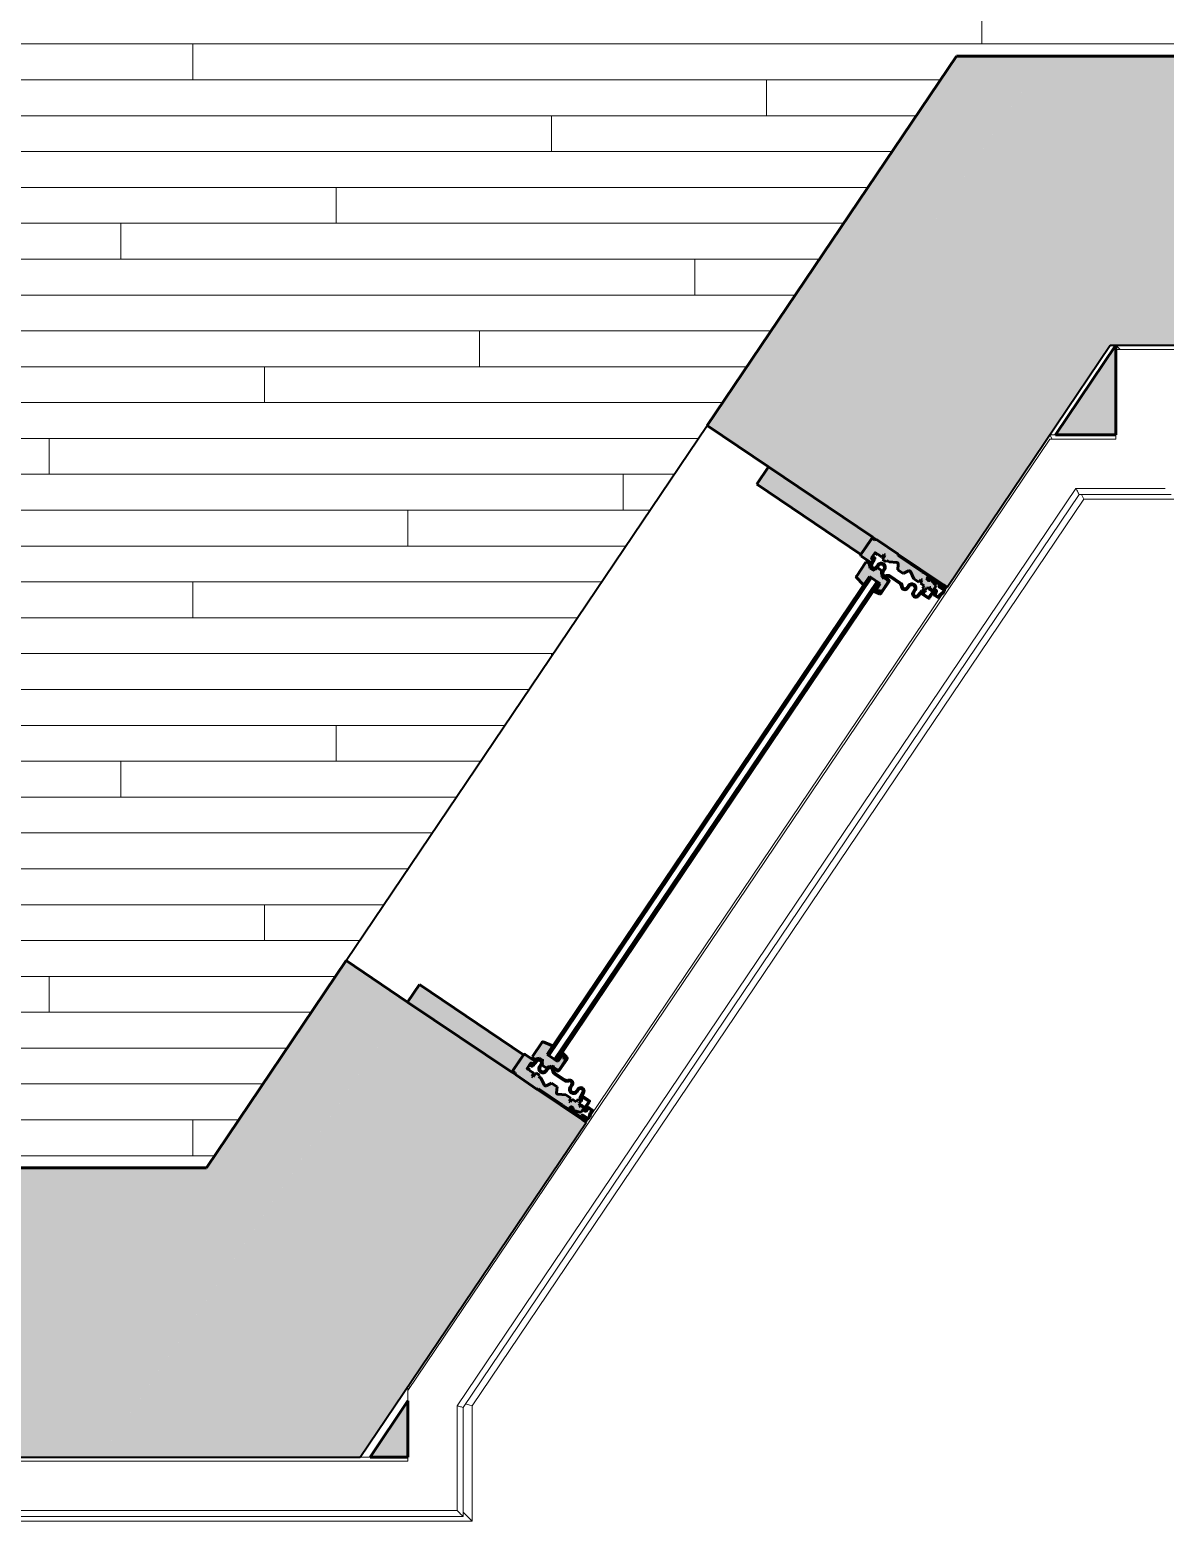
# Model space of a CAD drawing. Header units: inches. Extents: x 244 to 1315, y -3940 to 1078.
# Drawn here: x 430.9 to 494.2, y -3939.6 to -3856.4 of the extents above; entities that cross this region are included whole.
import ezdxf

# ---------------------------------------------------------------- set-up
doc = ezdxf.new("R2010")
doc.units = ezdxf.units.IN
doc.header["$MEASUREMENT"] = 0
for name, color, linetype, lineweight in [('A-FLOR-PATT', 8, 'Continuous', 40), ('A-GLAZ', 151, 'Continuous', 18), ('A-WALL', 113, 'Continuous', 18), ('A-WALL-PATT', 111, 'Continuous', 18), ('I-WALL', 2, 'Continuous', 18), ('Q-CASE', 31, 'Continuous', 18)]:
    doc.layers.add(name, color=color, linetype=linetype, lineweight=lineweight)

# ---------------------------------------------------------------- blocks, each defined once
blk = doc.blocks.new('Proline_Clad_Wood-Double-Hung_Vent_Unit - 36_ x 102_-716035-UNIT 4')
at = {"layer": 'A-GLAZ', "lineweight": 40}
h = blk.add_hatch(color=135, dxfattribs=at)
h.paths.add_polyline_path([(-18, 5.783), (-17.931, 5.797), (-17.95, 5.96), (-18, 5.91)], flags=0)
h.paths.add_polyline_path([(-17.975, 5.751), (-17.975, 5.631), (-17.91, 5.647), (-17.91, 5.767)], flags=0)
h.paths.add_polyline_path([(-17.959, 4.808), (-17.85, 4.808), (-17.919, 4.848)], flags=0)
h.paths.add_polyline_path([(-17.944, 5.587), (-17.944, 5.039), (-17.904, 5.083), (-17.904, 5.545)], flags=0)
h.paths.add_polyline_path([(-17.803, 5.647), (-17.763, 5.647), (-17.763, 5.934), (-17.803, 5.939)], flags=0)
h.paths.add_polyline_path([(-17.742, 6), (-17.737, 5.96), (-17.587, 5.943), (-17.433, 5.898), (-17.299, 5.898), (-17.295, 5.938), (-17.456, 5.947), (-17.636, 6)], flags=0)
h.paths.add_polyline_path([(-17.517, 5.575), (-17.422, 5.63), (-17.29, 5.63), (-17.304, 5.67), (-17.422, 5.67), (-17.456, 5.636)], flags=0)
h.paths.add_polyline_path([(-17.422, 5.521), (-17.323, 5.481), (-16.966, 5.481), (-16.955, 5.521)], flags=0)
h.paths.add_polyline_path([(-17.389, 5.264), (-17.349, 5.276), (-17.345, 5.463), (-17.385, 5.449)], flags=0)
h.paths.add_polyline_path([(-17.274, 5.7), (-17.234, 5.686), (-17.234, 5.877), (-17.274, 5.874)], flags=0)
h.paths.add_polyline_path([(-16.939, 5.454), (-16.939, 5.011), (-16.899, 5.011), (-16.899, 5.465)], flags=0)
h = blk.add_hatch(color=135, dxfattribs=at)
h.paths.add_polyline_path([(16.899, 5.465), (16.899, 5.011), (16.939, 5.011), (16.939, 5.454)], flags=0)
h.paths.add_polyline_path([(17.516, 5.575), (17.422, 5.67), (17.304, 5.67), (17.29, 5.63), (17.422, 5.63)], flags=0)
h.paths.add_polyline_path([(17.422, 5.521), (17.422, 5.481), (17.516, 5.575)], flags=0)
h.paths.add_polyline_path([(16.955, 5.521), (16.966, 5.481), (17.323, 5.481), (17.422, 5.521)], flags=0)
h.paths.add_polyline_path([(17.234, 5.686), (17.274, 5.7), (17.274, 5.874), (17.234, 5.877)], flags=0)
h.paths.add_polyline_path([(17.295, 5.938), (17.299, 5.898), (17.433, 5.898), (17.742, 6), (17.636, 6), (17.428, 5.938)], flags=0)
h.paths.add_polyline_path([(17.345, 5.463), (17.349, 5.276), (17.389, 5.264), (17.385, 5.449)], flags=0)
h.paths.add_polyline_path([(17.763, 5.934), (17.763, 5.647), (17.803, 5.647), (17.803, 5.939)], flags=0)
h.paths.add_polyline_path([(17.85, 4.808), (17.959, 4.808), (17.919, 4.848)], flags=0)
h.paths.add_polyline_path([(17.904, 5.545), (17.904, 5.083), (17.944, 5.039), (17.944, 5.587)], flags=0)
h.paths.add_polyline_path([(17.91, 5.767), (17.91, 5.647), (17.975, 5.631), (17.975, 5.751)], flags=0)
h.paths.add_polyline_path([(17.931, 5.797), (18, 5.783), (18, 5.91), (17.946, 5.943), (17.931, 5.885)], flags=0)
h = blk.add_hatch(color=135, dxfattribs=at)
h.paths.add_polyline_path([(-16.766, 1.703), (-16.791, 1.734), (-16.946, 1.734), (-16.966, 1.622)], flags=0)
h.paths.add_polyline_path([(-18, 2.721), (-18, 1.245), (-17.907, 1.152), (-17.884, 1.001), (-16.828, 1.001), (-16.766, 1.063), (-16.766, 1.703), (-16.996, 1.597), (-17.346, 1.608), (-17.353, 1.633), (-17.328, 1.766), (-17.359, 1.767), (-17.359, 2.048), (-17.547, 2.054), (-17.547, 2.142), (-17.266, 2.152), (-17.266, 2.378), (-17.359, 2.382), (-17.367, 2.549), (-17.587, 2.975), (-17.55, 3.023), (-17.266, 3.187), (-17.266, 3.554), (-17.587, 3.766), (-17.579, 3.826), (-17.359, 4.246), (-17.359, 4.543), (-17.547, 4.55), (-17.547, 4.638), (-17.359, 4.645), (-17.359, 4.903), (-17.182, 4.909), (-17.182, 5.089), (-17.342, 5.094), (-17.407, 5.212), (-17.456, 5.229), (-17.456, 5.269), (-17.391, 5.271), (-17.391, 5.455), (-17.714, 5.455), (-17.838, 5.071), (-17.711, 4.879), (-17.772, 4.795), (-17.895, 4.791), (-17.938, 4.748), (-17.938, 4.404), (-17.907, 4.373), (-17.938, 4.342), (-17.938, 2.756)], flags=0)
h = blk.add_hatch(color=135, dxfattribs=at)
h.paths.add_polyline_path([(-17.116, 5.097), (-17.076, 5.029), (-17.076, 5.166)], flags=0)
h.paths.add_polyline_path([(-17.116, 1.637), (-17.076, 1.616), (-17.076, 1.704)], flags=0)
h.paths.add_polyline_path([(-17.067, 2.219), (-16.865, 2.103), (-16.719, 2.103), (-16.576, 1.969), (-16.703, 1.819), (-17.047, 1.78), (-17.048, 1.735), (-16.697, 1.774), (-16.531, 1.971), (-16.719, 2.148), (-16.861, 2.148), (-17.048, 2.336), (-16.861, 2.523), (-16.683, 2.549), (-16.54, 2.653), (-16.61, 2.863), (-16.677, 2.941), (-16.701, 3.041), (-16.677, 3.792), (-16.61, 3.87), (-16.54, 4.08), (-16.719, 4.21), (-16.861, 4.21), (-17.048, 4.398), (-16.861, 4.585), (-16.719, 4.585), (-16.531, 4.762), (-16.697, 4.959), (-17.048, 4.999), (-17.047, 4.953), (-16.703, 4.914), (-16.576, 4.765), (-16.719, 4.63), (-16.865, 4.63), (-17.067, 4.514), (-17.067, 4.281), (-16.865, 4.165), (-16.719, 4.165), (-16.583, 4.066), (-16.636, 3.907), (-16.717, 3.813), (-16.746, 3.693), (-16.717, 2.92), (-16.636, 2.827), (-16.583, 2.667), (-16.719, 2.568), (-16.899, 2.549), (-17.067, 2.452)], flags=0)
h = blk.add_hatch(color=135, dxfattribs=at)
h.paths.add_polyline_path([(16.531, 4.762), (16.718, 4.585), (16.886, 4.56), (17.048, 4.398), (16.86, 4.21), (16.718, 4.21), (16.54, 4.08), (16.61, 3.87), (16.677, 3.792), (16.701, 3.693), (16.677, 2.941), (16.61, 2.863), (16.54, 2.653), (16.718, 2.523), (16.886, 2.498), (17.048, 2.336), (16.86, 2.148), (16.718, 2.148), (16.531, 1.971), (16.697, 1.774), (17.048, 1.735), (17.047, 1.78), (16.703, 1.819), (16.576, 1.969), (16.718, 2.103), (16.886, 2.115), (17.067, 2.219), (17.067, 2.452), (16.865, 2.568), (16.718, 2.568), (16.583, 2.667), (16.636, 2.827), (16.717, 2.92), (16.746, 3.041), (16.717, 3.813), (16.636, 3.907), (16.583, 4.066), (16.718, 4.165), (16.886, 4.177), (17.067, 4.281), (17.067, 4.514), (16.865, 4.63), (16.718, 4.63), (16.576, 4.765), (16.703, 4.914), (17.047, 4.953), (17.048, 4.999), (16.697, 4.959)], flags=0)
h.paths.add_polyline_path([(17.076, 1.616), (17.116, 1.637), (17.076, 1.704)], flags=0)
h.paths.add_polyline_path([(17.076, 5.166), (17.076, 5.029), (17.116, 5.097)], flags=0)
h = blk.add_hatch(color=135, dxfattribs=at)
h.paths.add_polyline_path([(16.766, 1.703), (16.766, 1.063), (16.828, 1.001), (17.884, 1.001), (17.907, 1.152), (18, 1.245), (18, 2.721), (17.938, 2.756), (17.938, 4.342), (17.907, 4.373), (17.938, 4.404), (17.938, 4.748), (17.895, 4.791), (17.772, 4.795), (17.711, 4.879), (17.773, 4.992), (17.838, 5.071), (17.714, 5.455), (17.391, 5.455), (17.391, 5.271), (17.477, 5.268), (17.448, 5.213), (17.407, 5.212), (17.342, 5.094), (17.182, 5.089), (17.182, 4.909), (17.359, 4.903), (17.359, 4.645), (17.546, 4.638), (17.546, 4.55), (17.359, 4.543), (17.359, 4.207), (17.587, 3.766), (17.55, 3.719), (17.266, 3.554), (17.266, 3.187), (17.587, 2.975), (17.579, 2.916), (17.359, 2.535), (17.359, 2.382), (17.266, 2.378), (17.266, 2.152), (17.546, 2.142), (17.546, 2.054), (17.359, 2.048), (17.359, 1.767), (17.328, 1.766), (17.346, 1.608), (17.322, 1.597), (16.976, 1.604), (16.886, 1.647)], flags=0)
h.paths.add_polyline_path([(16.766, 1.703), (16.966, 1.622), (16.946, 1.734), (16.791, 1.734)], flags=0)
for points in [[(-16.728, 2.475), (-16.728, 2.197), (-16.482, 2.045), (-16.482, 1.851), (-16.672, 1.657), (-16.672, 1.52), (-16.625, 1.473), (-15.668, 1.473), (-15.622, 1.51), (-15.513, 2.076), (-16.075, 2.076), (-16.075, 2.801), (-15.699, 2.815), (-15.691, 2.944), (-15.769, 3.024), (-15.769, 3.115), (-16.415, 3.115), (-16.468, 3.034), (-16.468, 2.804), (-16.422, 2.797), (-16.422, 2.728), (-16.488, 2.64), (-16.616, 2.526)], [(-16.537, 2.774), (-16.513, 2.773), (-16.524, 3.059)], [(-16.075, 2.712), (-16.075, 2.587), (16.075, 2.587), (16.075, 2.712), (-15.31, 2.712)], [(15.513, 2.021), (15.622, 1.51), (15.668, 1.473), (16.625, 1.473), (16.672, 1.52), (16.672, 1.657), (16.482, 1.851), (16.491, 2.067), (16.728, 2.197), (16.728, 2.475), (16.59, 2.549), (16.422, 2.728), (16.422, 2.797), (16.468, 2.804), (16.468, 3.034), (16.415, 3.115), (15.769, 3.115), (15.769, 3.024), (15.691, 2.944), (15.699, 2.815), (16.075, 2.801), (16.075, 2.076), (15.513, 2.076)], [(15.518, 2.769), (15.541, 2.764), (15.584, 3.082)], [(-16.075, 2.201), (-16.075, 2.076), (16.075, 2.076), (16.075, 2.201), (-15.31, 2.201)], [(-18, -6), (-16.828, -6), (-16.828, 1.001), (-18, 1.001), (-18, -4.24)], [(16.828, 1.001), (16.828, -6), (18, -6), (18, 1.001), (16.886, 1.001)]]:
    blk.add_hatch(color=135, dxfattribs=at).paths.add_polyline_path(points, flags=0)
at = {"layer": 'A-GLAZ', "color": 10, "lineweight": 60}
for p, q in [((-18, 5.91), (-18, 5.783)), ((-17.9, 5.792), (-17.931, 5.885)), ((-17.931, 5.885), (-17.9, 5.879)), ((-17.9, 5.879), (-17.9, 5.91)), ((-17.803, 5.939), (-17.803, 5.647)), ((-17.763, 5.647), (-17.763, 5.934)), ((-17.636, 6), (-17.742, 6)), ((-17.737, 5.96), (-17.644, 5.96)), ((-17.644, 5.96), (-17.433, 5.898)), ((-17.428, 5.938), (-17.636, 6)), ((-17.433, 5.898), (-17.299, 5.898)), ((-17.295, 5.938), (-17.428, 5.938)), ((-17.274, 5.874), (-17.274, 5.7)), ((-17.234, 5.686), (-17.234, 5.877)), ((17.234, 5.877), (17.234, 5.686)), ((17.274, 5.7), (17.274, 5.874)), ((17.428, 5.938), (17.295, 5.938)), ((17.299, 5.898), (17.433, 5.898)), ((17.636, 6), (17.428, 5.938)), ((17.433, 5.898), (17.644, 5.96)), ((17.742, 6), (17.636, 6)), ((17.644, 5.96), (17.737, 5.96)), ((17.763, 5.934), (17.763, 5.647)), ((17.803, 5.647), (17.803, 5.939)), ((17.9, 5.91), (17.9, 5.879)), ((17.9, 5.879), (17.931, 5.885)), ((17.931, 5.885), (17.9, 5.792)), ((18, 5.783), (18, 5.91)), ((-18, 5.783), (-17.975, 5.751)), ((-17.975, 5.751), (-17.975, 5.631)), ((-17.944, 5.587), (-17.944, 5.039)), ((-17.91, 5.767), (-17.931, 5.797)), ((-17.931, 5.797), (-17.9, 5.792)), ((-17.91, 5.647), (-17.91, 5.767)), ((-17.904, 5.083), (-17.904, 5.545)), ((-17.834, 5.616), (-17.879, 5.616)), ((-17.873, 5.576), (-17.834, 5.576)), ((-17.872, 4.997), (-17.857, 4.97)), ((-17.831, 5.005), (-17.853, 5.044)), ((-17.714, 5.455), (-17.838, 5.071)), ((-17.838, 5.071), (-17.83, 5.009)), ((-17.391, 5.455), (-17.714, 5.455)), ((-17.477, 5.268), (-17.391, 5.271)), ((-17.448, 5.213), (-17.477, 5.268)), ((-17.389, 5.264), (-17.453, 5.264)), ((-17.453, 5.264), (-17.423, 5.223)), ((-17.407, 5.212), (-17.448, 5.213)), ((-17.304, 5.67), (-17.422, 5.67)), ((-17.422, 5.63), (-17.29, 5.63)), ((-16.955, 5.521), (-17.422, 5.521)), ((-17.342, 5.094), (-17.407, 5.212)), ((-17.391, 5.271), (-17.391, 5.455)), ((-17.385, 5.449), (-17.389, 5.264)), ((-17.349, 5.276), (-17.345, 5.463)), ((-17.182, 5.089), (-17.342, 5.094)), ((-17.323, 5.481), (-16.966, 5.481)), ((-17.182, 4.909), (-17.182, 5.089)), ((-17.076, 5.166), (-17.116, 5.097)), ((-17.116, 5.097), (-17.116, 5.031)), ((-17.076, 5.029), (-17.076, 5.166)), ((-16.697, 4.959), (-17.048, 4.999)), ((-16.939, 5.454), (-16.939, 5.011)), ((-16.899, 5.011), (-16.899, 5.465)), ((17.048, 4.999), (16.697, 4.959)), ((16.899, 5.465), (16.899, 5.011)), ((16.939, 5.011), (16.939, 5.454)), ((17.422, 5.521), (16.955, 5.521)), ((16.966, 5.481), (17.323, 5.481)), ((17.116, 5.097), (17.076, 5.166)), ((17.076, 5.166), (17.076, 5.029)), ((17.116, 5.031), (17.116, 5.097)), ((17.342, 5.094), (17.182, 5.089)), ((17.182, 5.089), (17.182, 4.909)), ((17.29, 5.63), (17.422, 5.63)), ((17.422, 5.67), (17.304, 5.67)), ((17.407, 5.212), (17.342, 5.094)), ((17.345, 5.463), (17.349, 5.276)), ((17.389, 5.264), (17.385, 5.449)), ((17.453, 5.264), (17.389, 5.264)), ((17.714, 5.455), (17.391, 5.455)), ((17.391, 5.455), (17.391, 5.271)), ((17.391, 5.271), (17.477, 5.268)), ((17.448, 5.213), (17.407, 5.212)), ((17.423, 5.223), (17.453, 5.264)), ((17.477, 5.268), (17.448, 5.213)), ((17.838, 5.071), (17.714, 5.455)), ((17.83, 5.009), (17.838, 5.071)), ((17.853, 5.044), (17.831, 5.005)), ((17.879, 5.616), (17.834, 5.616)), ((17.834, 5.576), (17.873, 5.576)), ((17.857, 4.97), (17.872, 4.997)), ((17.9, 5.792), (17.931, 5.797)), ((17.904, 5.545), (17.904, 5.083)), ((17.931, 5.797), (17.91, 5.767)), ((17.91, 5.767), (17.91, 5.647)), ((17.944, 5.039), (17.944, 5.587)), ((17.975, 5.751), (18, 5.783)), ((17.975, 5.631), (17.975, 5.751)), ((-17.959, 4.808), (-17.85, 4.808)), ((-17.895, 4.791), (-17.938, 4.748)), ((-17.938, 4.748), (-17.938, 4.404)), ((-17.938, 4.404), (-17.907, 4.373)), ((-17.907, 4.373), (-17.938, 4.342)), ((-17.938, 4.342), (-17.938, 2.756)), ((-17.843, 4.848), (-17.919, 4.848)), ((-17.772, 4.795), (-17.895, 4.791)), ((-17.801, 4.869), (-17.843, 4.848)), ((-17.819, 4.816), (-17.778, 4.836)), ((-17.781, 4.926), (-17.781, 4.895)), ((-17.711, 4.879), (-17.772, 4.795)), ((-17.741, 4.898), (-17.741, 4.93)), ((-17.74, 4.943), (-17.711, 4.879)), ((-17.579, 3.826), (-17.359, 4.207)), ((-17.547, 4.638), (-17.359, 4.645)), ((-17.547, 4.55), (-17.547, 4.638)), ((-17.359, 4.543), (-17.547, 4.55)), ((-17.359, 4.903), (-17.182, 4.909)), ((-17.359, 4.645), (-17.359, 4.903)), ((-17.359, 4.207), (-17.359, 4.543)), ((-17.047, 4.953), (-16.703, 4.914)), ((-16.719, 4.63), (-16.865, 4.63)), ((-16.865, 4.165), (-16.719, 4.165)), ((-16.861, 4.585), (-16.719, 4.585)), ((-16.719, 4.21), (-16.861, 4.21)), ((16.703, 4.914), (17.047, 4.953)), ((16.865, 4.63), (16.718, 4.63)), ((16.718, 4.585), (16.86, 4.585)), ((16.86, 4.21), (16.718, 4.21)), ((16.718, 4.165), (16.865, 4.165)), ((17.182, 4.909), (17.359, 4.903)), ((17.359, 4.903), (17.359, 4.645)), ((17.359, 4.645), (17.546, 4.638)), ((17.546, 4.55), (17.359, 4.543)), ((17.359, 4.543), (17.359, 4.207)), ((17.359, 4.207), (17.579, 3.826)), ((17.546, 4.638), (17.546, 4.55)), ((17.711, 4.879), (17.74, 4.943)), ((17.772, 4.795), (17.711, 4.879)), ((17.741, 4.93), (17.741, 4.898)), ((17.895, 4.791), (17.772, 4.795)), ((17.778, 4.836), (17.819, 4.816)), ((17.781, 4.895), (17.781, 4.926)), ((17.843, 4.848), (17.801, 4.869)), ((17.919, 4.848), (17.843, 4.848)), ((17.85, 4.808), (17.959, 4.808)), ((17.938, 4.748), (17.895, 4.791)), ((17.907, 4.373), (17.938, 4.404)), ((17.938, 4.342), (17.907, 4.373)), ((17.938, 4.404), (17.938, 4.748)), ((17.938, 2.756), (17.938, 4.342)), ((-17.266, 3.554), (-17.55, 3.719)), ((-17.266, 3.187), (-17.266, 3.554)), ((-16.746, 3.693), (-16.746, 3.041)), ((-16.701, 3.041), (-16.701, 3.693)), ((16.701, 3.693), (16.701, 3.041)), ((16.746, 3.041), (16.746, 3.693)), ((17.55, 3.719), (17.266, 3.554)), ((17.266, 3.554), (17.266, 3.187)), ((-17.938, 2.756), (-18, 2.721)), ((-18, 2.721), (-18, 1.245)), ((-17.359, 2.535), (-17.579, 2.916)), ((-17.55, 3.023), (-17.266, 3.187)), ((-17.359, 2.382), (-17.359, 2.535)), ((-16.719, 2.568), (-16.865, 2.568)), ((-16.861, 2.523), (-16.719, 2.523)), ((-16.524, 3.059), (-16.537, 2.774)), ((-16.513, 2.773), (-16.501, 3.057)), ((-16.485, 2.802), (-16.487, 2.771)), ((-16.454, 2.798), (-16.485, 2.802)), ((-16.415, 3.115), (-16.468, 3.034)), ((-16.468, 3.034), (-16.468, 2.804)), ((-16.468, 2.804), (-16.422, 2.797)), ((-16.422, 2.728), (-16.468, 2.721)), ((-16.468, 2.721), (-16.468, 2.651)), ((-16.456, 2.767), (-16.454, 2.798)), ((-15.666, 3.148), (-16.436, 3.148)), ((-16.436, 3.124), (-15.666, 3.124)), ((-16.422, 2.797), (-16.422, 2.728)), ((-15.769, 3.115), (-16.415, 3.115)), ((-16.075, 2.801), (-15.699, 2.815)), ((-16.075, 2.076), (-16.075, 2.801)), ((16.075, 2.712), (-16.075, 2.712)), ((-16.075, 2.712), (-16.075, 2.587)), ((-16.075, 2.587), (16.075, 2.587)), ((-15.769, 3.024), (-15.769, 3.115)), ((-15.691, 2.944), (-15.769, 3.024)), ((-15.655, 2.881), (-15.673, 2.917)), ((-15.581, 2.865), (-15.661, 2.801)), ((-15.641, 2.777), (-15.561, 2.841)), ((-15.607, 3.077), (-15.541, 2.764)), ((-15.518, 2.769), (-15.584, 3.082)), ((-15.561, 2.841), (-15.581, 2.865)), ((15.584, 3.082), (15.518, 2.769)), ((15.541, 2.764), (15.607, 3.077)), ((15.581, 2.865), (15.561, 2.841)), ((15.561, 2.841), (15.641, 2.777)), ((15.661, 2.801), (15.581, 2.865)), ((15.673, 2.917), (15.655, 2.881)), ((16.436, 3.148), (15.666, 3.148)), ((15.666, 3.124), (16.436, 3.124)), ((15.769, 3.024), (15.691, 2.944)), ((15.699, 2.815), (16.075, 2.801)), ((16.415, 3.115), (15.769, 3.115)), ((15.769, 3.115), (15.769, 3.024)), ((16.075, 2.801), (16.075, 2.076)), ((16.075, 2.587), (16.075, 2.712)), ((16.468, 3.034), (16.415, 3.115)), ((16.422, 2.797), (16.468, 2.804)), ((16.422, 2.728), (16.422, 2.797)), ((16.468, 2.721), (16.422, 2.728)), ((16.485, 2.802), (16.454, 2.798)), ((16.454, 2.798), (16.456, 2.767)), ((16.468, 2.804), (16.468, 3.034)), ((16.468, 2.651), (16.468, 2.721)), ((16.487, 2.771), (16.485, 2.802)), ((16.501, 3.057), (16.513, 2.773)), ((16.537, 2.774), (16.524, 3.059)), ((16.865, 2.568), (16.718, 2.568)), ((16.718, 2.523), (16.86, 2.523)), ((17.266, 3.187), (17.55, 3.023)), ((17.579, 2.916), (17.359, 2.535)), ((17.359, 2.535), (17.359, 2.382)), ((18, 2.721), (17.938, 2.756)), ((18, 1.245), (18, 2.721)), ((-17.547, 2.142), (-17.266, 2.152)), ((-17.547, 2.054), (-17.547, 2.142)), ((-17.359, 2.048), (-17.547, 2.054)), ((-17.266, 2.378), (-17.359, 2.382)), ((-17.359, 1.767), (-17.359, 2.048)), ((-17.328, 1.766), (-17.359, 1.767)), ((-17.353, 1.633), (-17.328, 1.766)), ((-17.266, 2.152), (-17.266, 2.378)), ((-17.116, 1.703), (-17.116, 1.637)), ((-17.076, 1.616), (-17.076, 1.704)), ((-17.048, 1.735), (-16.697, 1.774)), ((-16.703, 1.819), (-17.047, 1.78)), ((-16.946, 1.734), (-16.966, 1.622)), ((-16.791, 1.734), (-16.946, 1.734)), ((-16.865, 2.103), (-16.719, 2.103)), ((-16.719, 2.148), (-16.861, 2.148)), ((-16.766, 1.063), (-16.766, 1.703)), ((-16.728, 2.475), (-16.728, 2.197)), ((-16.482, 1.851), (-16.672, 1.657)), ((-16.544, 2.076), (-16.513, 2.076)), ((-16.482, 2.045), (-16.482, 1.851)), ((16.075, 2.201), (-16.075, 2.201)), ((-16.075, 2.201), (-16.075, 2.076)), ((-16.075, 2.076), (16.075, 2.076)), ((-15.513, 2.076), (-16.075, 2.076)), ((-15.622, 1.51), (-15.513, 2.021)), ((-15.513, 2.021), (-15.513, 2.076)), ((16.075, 2.076), (15.513, 2.076)), ((15.513, 2.076), (15.513, 2.021)), ((15.513, 2.021), (15.622, 1.51)), ((16.075, 2.076), (16.075, 2.201)), ((16.482, 1.851), (16.482, 2.045)), ((16.672, 1.657), (16.482, 1.851)), ((16.513, 2.076), (16.544, 2.076)), ((16.697, 1.774), (17.048, 1.735)), ((17.047, 1.78), (16.703, 1.819)), ((16.86, 2.148), (16.718, 2.148)), ((16.718, 2.103), (16.865, 2.103)), ((16.728, 2.197), (16.728, 2.475)), ((16.766, 1.703), (16.766, 1.063)), ((16.946, 1.734), (16.791, 1.734)), ((16.966, 1.622), (16.946, 1.734)), ((17.076, 1.704), (17.076, 1.616)), ((17.116, 1.637), (17.116, 1.703)), ((17.359, 2.382), (17.266, 2.378)), ((17.266, 2.378), (17.266, 2.152)), ((17.266, 2.152), (17.546, 2.142)), ((17.359, 1.767), (17.328, 1.766)), ((17.328, 1.766), (17.353, 1.633)), ((17.546, 2.054), (17.359, 2.048)), ((17.359, 2.048), (17.359, 1.767)), ((17.546, 2.142), (17.546, 2.054)), ((-18, 1.245), (-17.907, 1.152)), ((-18, 1.001), (-18, -6)), ((-16.828, 1.001), (-18, 1.001)), ((-17.907, 1.152), (-17.907, 1.025)), ((-17.907, 1.025), (-17.884, 1.001)), ((-17.884, 1.001), (-16.828, 1.001)), ((-16.996, 1.597), (-17.322, 1.597)), ((-17.116, 1.637), (-17.076, 1.616)), ((-16.828, -6), (-16.828, 1.001)), ((-16.672, 1.657), (-16.672, 1.52)), ((-16.672, 1.52), (-16.625, 1.473)), ((-16.625, 1.473), (-15.668, 1.473)), ((15.668, 1.473), (16.625, 1.473)), ((16.625, 1.473), (16.672, 1.52)), ((16.672, 1.52), (16.672, 1.657)), ((16.828, 1.001), (16.828, -6)), ((18, 1.001), (16.828, 1.001)), ((16.828, 1.001), (17.884, 1.001)), ((17.322, 1.597), (16.996, 1.597)), ((17.076, 1.616), (17.116, 1.637)), ((17.884, 1.001), (17.907, 1.025)), ((17.907, 1.152), (18, 1.245)), ((17.907, 1.025), (17.907, 1.152)), ((18, -6), (18, 1.001)), ((-18, -6), (-16.828, -6)), ((16.828, -6), (18, -6))]:
    blk.add_line(p, q, dxfattribs=at)
for centre, radius, start, end in [((-17.95, 5.91), 0.05, 0, 180), ((-17.742, 5.939), 0.061, 90, 180), ((-17.737, 5.934), 0.0265, 90, 180), ((-17.299, 5.874), 0.0242, 360, 90), ((-17.295, 5.877), 0.061, 360, 90), ((17.295, 5.877), 0.061, 90, 180), ((17.299, 5.874), 0.0242, 90, 180), ((17.737, 5.934), 0.0265, 360, 90), ((17.742, 5.939), 0.061, 360, 90), ((17.95, 5.91), 0.05, 0, 180), ((-17.92, 4.988), 0.0557, 115.55003, 189.11098), ((-17.928, 5.631), 0.0471, 180, 250), ((-17.899, 4.981), 0.031, 30, 181.13069), ((-17.879, 5.647), 0.031, 180, 270), ((-17.873, 5.545), 0.031, 90, 180), ((-17.841, 5.113), 0.0698, 205.14541, 259.63981), ((-17.834, 5.647), 0.031, 270, 0), ((-17.834, 5.647), 0.071, 270, 0), ((-17.826, 4.92), 0.0855, 6.67555, 93.30187), ((-17.826, 4.92), 0.0887, 14.78817, 92.48416), ((-17.422, 5.575), 0.0945, 90, 270), ((-17.422, 5.575), 0.0545, 90, 270), ((-17.408, 5.282), 0.0599, 256.01102, 354.42066), ((-17.417, 5.449), 0.032, 358.9819, 98.16278), ((-17.323, 5.459), 0.0224, 90, 169.03825), ((-17.304, 5.7), 0.0298, 270, 0), ((-17.29, 5.686), 0.056, 270, 0), ((-17.038, 5.031), 0.078, 180, 263.5665), ((-17.045, 5.029), 0.031, 180, 263.5665), ((-16.966, 5.454), 0.0271, 360, 90), ((-16.955, 5.465), 0.056, 360, 90), ((-16.919, 5.011), 0.0199, 180, 0), ((16.955, 5.465), 0.056, 90, 180), ((16.919, 5.011), 0.0199, 180, 0), ((16.966, 5.454), 0.0271, 90, 180), ((17.038, 5.031), 0.078, 276.4335, 360), ((17.045, 5.029), 0.031, 276.4335, 0), ((17.29, 5.686), 0.056, 180, 270), ((17.304, 5.7), 0.0298, 180, 270), ((17.323, 5.459), 0.0224, 10.96175, 90), ((17.408, 5.282), 0.0599, 185.57934, 283.98898), ((17.417, 5.449), 0.032, 81.83722, 181.0181), ((17.422, 5.575), 0.0945, 270, 90), ((17.422, 5.575), 0.0545, 270, 90), ((17.826, 4.92), 0.0887, 87.51584, 165.21183), ((17.826, 4.92), 0.0855, 86.69813, 173.32445), ((17.834, 5.647), 0.071, 180, 270), ((17.834, 5.647), 0.031, 180, 270), ((17.841, 5.113), 0.0698, 280.36019, 334.85459), ((17.899, 4.981), 0.031, 358.86931, 150), ((17.873, 5.545), 0.031, 0, 90), ((17.879, 5.647), 0.031, 270, 0), ((17.928, 5.631), 0.0471, 290, 360), ((17.92, 4.988), 0.0557, 350.88902, 64.44997), ((-17.953, 4.983), 0.0227, 189.11098, 353.15041), ((-17.943, 4.832), 0.0287, 33.08468, 237.53171), ((-17.818, 5.022), 0.0653, 233.41136, 274.99548), ((-17.85, 4.879), 0.071, 270, 296.56505), ((-17.812, 4.926), 0.031, 0, 90), ((-17.813, 4.899), 0.0319, 292.47859, 353.52141), ((-17.808, 4.896), 0.0673, 296.56505, 1.906), ((-16.865, 4.398), 0.232, 90, 270), ((-16.861, 4.398), 0.187, 90, 270), ((-16.719, 4.773), 0.188, 270, 83.5665), ((-16.719, 4.773), 0.143, 270, 83.5665), ((-16.719, 4.023), 0.188, 305.50432, 90), ((-16.719, 4.023), 0.143, 305.50432, 90), ((16.718, 4.773), 0.188, 96.4335, 270), ((16.718, 4.023), 0.188, 90, 234.49568), ((16.718, 4.773), 0.143, 96.4335, 270), ((16.718, 4.023), 0.143, 90, 234.49568), ((16.86, 4.398), 0.187, 270, 90), ((16.865, 4.398), 0.232, 270, 90), ((17.808, 4.896), 0.0673, 178.094, 243.43495), ((17.812, 4.926), 0.031, 90, 180), ((17.813, 4.899), 0.0319, 186.47859, 247.52141), ((17.818, 5.022), 0.0653, 265.00452, 306.58864), ((17.85, 4.879), 0.071, 243.43495, 270), ((17.943, 4.832), 0.0287, 302.46829, 146.91532), ((17.953, 4.983), 0.0227, 186.84959, 350.88902), ((-17.511, 3.787), 0.078, 150.0027, 240.0027), ((-16.483, 3.693), 0.263, 125.50432, 180), ((-16.483, 3.693), 0.218, 125.50432, 180), ((16.483, 3.693), 0.218, 0, 54.49568), ((16.483, 3.693), 0.263, 360, 54.49568), ((17.511, 3.787), 0.078, 299.9973, 29.9973), ((-17.511, 2.955), 0.078, 119.9973, 209.9973), ((-16.865, 2.336), 0.232, 90, 270), ((-16.861, 2.336), 0.187, 90, 270), ((-16.483, 3.041), 0.263, 180, 234.49567), ((-16.705, 2.475), 0.0232, 90, 180), ((-16.719, 2.711), 0.188, 270, 54.49567), ((-16.719, 2.711), 0.143, 270, 54.49567), ((-16.705, 2.656), 0.158, 270, 338.35001), ((-16.483, 3.041), 0.218, 180, 234.49567), ((-16.5, 2.575), 0.0625, 99.26056, 158.35001), ((-16.496, 2.772), 0.0405, 177.48601, 352.32437), ((-16.436, 3.059), 0.0885, 90, 179.9343), ((-16.5, 2.772), 0.013, 176.82924, 356.89495), ((-16.51, 2.707), 0.0706, 269.85106, 306.56326), ((-16.435, 3.059), 0.0652, 90.07487, 181.59114), ((-15.697, 2.861), 0.0458, 266.99243, 25.26072), ((-15.763, 2.874), 0.1, 25.26072, 44.13989), ((-15.639, 2.772), 0.0361, 128.68497, 321.31503), ((-15.666, 3.064), 0.0835, 12, 90), ((-15.666, 3.064), 0.06, 12, 90), ((-15.624, 2.742), 0.0386, 18.16613, 115.87353), ((-15.564, 2.759), 0.0475, 191.65306, 12), ((-15.564, 2.759), 0.024, 192.15621, 12), ((15.564, 2.759), 0.0475, 168, 348.34694), ((15.564, 2.759), 0.024, 168, 347.84379), ((15.666, 3.064), 0.0835, 90, 168), ((15.624, 2.742), 0.0386, 64.12647, 161.83387), ((15.666, 3.064), 0.06, 90, 168), ((15.639, 2.772), 0.0361, 218.68497, 51.31503), ((15.697, 2.861), 0.0458, 154.73928, 273.00757), ((15.763, 2.874), 0.1, 135.86011, 154.73928), ((16.436, 3.059), 0.0885, 0.0657, 90), ((16.435, 3.059), 0.0652, 358.40886, 89.92513), ((16.496, 2.772), 0.0405, 187.67563, 2.51399), ((16.51, 2.707), 0.0706, 233.43674, 270.14894), ((16.5, 2.772), 0.013, 183.10505, 3.17076), ((16.5, 2.575), 0.0625, 21.64999, 80.73944), ((16.718, 2.711), 0.188, 125.50433, 270), ((16.705, 2.656), 0.158, 201.64999, 270), ((16.718, 2.711), 0.143, 125.50433, 270), ((16.483, 3.041), 0.218, 305.50433, 0), ((16.483, 3.041), 0.263, 305.50433, 360), ((16.705, 2.475), 0.0232, 360, 90), ((16.86, 2.336), 0.187, 270, 90), ((16.865, 2.336), 0.232, 270, 90), ((17.511, 2.955), 0.078, 330.0027, 60.0027), ((-17.038, 1.703), 0.078, 96.4335, 180), ((-17.045, 1.704), 0.031, 96.4335, 180), ((-16.8, 1.701), 0.0336, 3.46691, 74.5331), ((-16.698, 2.197), 0.0297, 180, 270), ((-16.719, 1.961), 0.187, 276.4335, 90), ((-16.719, 1.961), 0.142, 276.4335, 90), ((-16.733, 1.988), 0.183, 38.91179, 79.08821), ((-16.544, 2.131), 0.0551, 211.65688, 270), ((-16.513, 2.045), 0.031, 0, 90), ((16.513, 2.045), 0.031, 90, 180), ((16.718, 1.961), 0.187, 90, 263.5665), ((16.544, 2.131), 0.0551, 270, 328.34312), ((16.718, 1.961), 0.142, 90, 263.5665), ((16.733, 1.988), 0.183, 100.91179, 141.08821), ((16.698, 2.197), 0.0297, 270, 0), ((16.8, 1.701), 0.0336, 105.4669, 176.53309), ((17.038, 1.703), 0.078, 360, 83.5665), ((17.045, 1.704), 0.031, 0, 83.5665), ((-17.322, 1.627), 0.0308, 169.60706, 270.35589), ((-16.996, 1.628), 0.031, 270, 350), ((-16.828, 1.063), 0.062, 270, 360), ((-15.668, 1.52), 0.047, 270.00007, 348), ((15.668, 1.52), 0.047, 192, 270), ((16.828, 1.063), 0.062, 180, 270), ((16.996, 1.628), 0.031, 190, 270), ((17.322, 1.627), 0.0308, 269.64411, 10.39294)]:
    blk.add_arc(centre, radius, start, end, dxfattribs=at)
blk = doc.blocks.new('Walls 9 - Walls 1-698121-UNIT 4')
at = {"layer": 'A-WALL-PATT'}
h = blk.add_hatch(color=8, dxfattribs=at)
h.paths.add_polyline_path([(357.257, -3936.247), (358.693, -3936.247), (356.585, -3933.122), (356.585, -3936.247)], flags=0)
h.paths.add_polyline_path([(452.006, -3936.247), (452.006, -3933.122), (449.898, -3936.247)], flags=0)
h.paths.add_polyline_path([(319.983, -3879.247), (316.61, -3874.247), (316.61, -3879.247)], flags=0)
h.paths.add_polyline_path([(488.109, -3879.247), (491.482, -3879.247), (491.482, -3874.247), (490.695, -3875.413)], flags=0)
h.paths.add_polyline_path([(296.245, -3600.28), (299.245, -3600.28), (296.245, -3597.28)], flags=0)
h.paths.add_polyline_path([(250.423, -3551.458), (246.923, -3547.958), (246.923, -3551.458), (248.636, -3551.458)], flags=0)
h.paths.add_polyline_path([(246.923, -3460.064), (250.423, -3456.564), (246.923, -3456.564), (246.923, -3459.016)], flags=0)
h.paths.add_polyline_path([(296.245, -3410.473), (299.245, -3407.473), (296.245, -3407.473)], flags=0)
at = {"layer": 'A-WALL', "color": 250, "lineweight": 40}
for p, q in [((491.482, -3874.247), (488.109, -3879.247)), ((491.482, -3879.247), (491.482, -3874.247)), ((488.109, -3879.247), (491.482, -3879.247)), ((452.006, -3933.122), (449.898, -3936.247)), ((452.006, -3936.247), (452.006, -3933.122)), ((449.898, -3936.247), (452.006, -3936.247))]:
    blk.add_line(p, q, dxfattribs=at)
blk = doc.blocks.new('Casework 195 - Casework 2-721859-UNIT 4')
at = {"layer": 'Q-CASE', "color": 8}
for p, q in [((491.72, -3874.236), (491.482, -3873.997)), ((487.922, -3879.236), (487.796, -3878.997)), ((488.109, -3878.997), (487.796, -3878.997)), ((489.698, -3882.575), (489.56, -3882.315)), ((489.698, -3882.575), (455.585, -3933.151)), ((495.06, -3882.575), (489.698, -3882.575)), ((452.14, -3932.098), (452.006, -3932.057)), ((452.006, -3932.057), (452.006, -3932.295)), ((455.585, -3933.151), (455.219, -3933.039)), ((455.585, -3933.151), (455.585, -3939.575)), ((449.898, -3935.997), (449.349, -3935.997)), ((455.585, -3939.575), (353.007, -3939.575)), ((455.585, -3939.575), (455.087, -3939.078))]:
    blk.add_line(p, q, dxfattribs=at)
blk = doc.blocks.new('Casework 197 - Casework 11-723036-UNIT 4')
at = {"layer": 'Q-CASE', "color": 8}
for p, q in [((661.245, -3873.997), (491.482, -3873.997)), ((487.796, -3878.997), (452.006, -3932.057)), ((491.482, -3878.997), (487.796, -3878.997)), ((491.482, -3878.758), (491.482, -3878.997)), ((454.756, -3932.898), (489.258, -3881.747)), ((455.088, -3932.999), (489.434, -3882.079)), ((489.258, -3881.747), (494.232, -3881.747)), ((489.434, -3882.079), (494.564, -3882.079)), ((452.006, -3932.057), (452.006, -3932.633)), ((454.756, -3938.747), (454.756, -3932.898)), ((455.088, -3939.079), (455.088, -3932.999)), ((452.006, -3935.997), (356.585, -3935.997)), ((452.006, -3935.758), (452.006, -3935.997)), ((353.835, -3938.747), (454.756, -3938.747)), ((353.504, -3939.079), (455.088, -3939.079))]:
    blk.add_line(p, q, dxfattribs=at)
for points in [[(489.434, -3882.079), (489.432, -3882.075), (489.41, -3882.034), (489.334, -3881.891), (489.281, -3881.791), (489.267, -3881.764)], [(455.088, -3932.999), (455.085, -3932.998), (455.043, -3932.985), (454.9, -3932.942), (454.8, -3932.911), (454.774, -3932.903)], [(455.088, -3939.079), (455.085, -3939.075), (455.043, -3939.034), (454.9, -3938.891), (454.8, -3938.791), (454.774, -3938.764)]]:
    blk.add_open_spline(points, degree=3, knots=[0.5555556, 0.5555556, 0.5555556, 0.5555556, 0.6666667, 0.7777778, 0.8131677, 0.8131677, 0.8131677, 0.8131677], dxfattribs=at)
blk = doc.blocks.new('Walls 5 - Walls 1-751959-UNIT 4')
at = {"layer": 'A-WALL-PATT', "lineweight": 40}
h = blk.add_hatch(color=135, dxfattribs=at)
h.paths.add_polyline_path([(357.257, -3935.997), (358.693, -3935.997), (356.585, -3932.872), (356.585, -3935.997)], flags=0)
h.paths.add_polyline_path([(452.006, -3935.997), (452.006, -3932.872), (449.898, -3935.997)], flags=0)
h.paths.add_polyline_path([(319.983, -3878.997), (316.61, -3873.997), (316.61, -3878.997)], flags=0)
h.paths.add_polyline_path([(488.109, -3878.997), (491.482, -3878.997), (491.482, -3873.997), (490.695, -3875.163)], flags=0)
h.paths.add_polyline_path([(296.245, -3600.03), (299.245, -3600.03), (296.245, -3597.03)], flags=0)
h.paths.add_polyline_path([(250.423, -3551.208), (246.923, -3547.708), (246.923, -3551.208), (248.636, -3551.208)], flags=0)
h.paths.add_polyline_path([(246.923, -3459.814), (250.423, -3456.314), (246.923, -3456.314), (246.923, -3458.766)], flags=0)
h.paths.add_polyline_path([(296.245, -3410.223), (299.245, -3407.223), (296.245, -3407.223)], flags=0)
at = {"layer": 'A-WALL', "color": 10, "lineweight": 60}
for p, q in [((491.482, -3873.997), (488.109, -3878.997)), ((491.482, -3878.997), (491.482, -3873.997)), ((488.109, -3878.997), (491.482, -3878.997)), ((452.006, -3932.872), (449.898, -3935.997)), ((452.006, -3935.997), (452.006, -3932.872)), ((449.898, -3935.997), (452.006, -3935.997))]:
    blk.add_line(p, q, dxfattribs=at)

msp = doc.modelspace()

# ---------------------------------------------------------------- hatches: boundary and pattern name
at = {"layer": 'A-FLOR-PATT', "lineweight": 9}
h = msp.add_hatch(dxfattribs=at)
h.set_pattern_fill('FP_1', color=43, style=0, pattern_type=2)
h.set_pattern_definition([(0, (0, 0.8), (0, 2), []), (90, (0, 0.8), (-8, 8), [2, -28]), (90, (12, 4.8), (-8, 8), [2, -28])])
h.paths.add_polyline_path([(411.568, -3919.872), (440.775, -3919.872), (482.594, -3857.872), (560.495, -3857.872), (560.495, -3853.403), (559.245, -3853.403), (559.245, -3849.903), (562.87, -3849.903), (562.87, -3849.653), (563.87, -3849.653), (563.87, -3849.903), (565.245, -3849.903), (565.245, -3821.903), (563.87, -3821.903), (563.87, -3822.153), (562.87, -3822.153), (562.87, -3821.903), (559.245, -3821.903), (559.245, -3818.403), (560.495, -3818.403), (560.495, -3814.247), (554.87, -3814.247), (554.87, -3815.497), (551.37, -3815.497), (551.37, -3812.872), (551.12, -3812.872), (551.12, -3811.872), (551.37, -3811.872), (551.37, -3808.247), (554.87, -3808.247), (554.87, -3809.497), (571.995, -3809.497), (571.995, -3753.872), (513.745, -3753.872), (513.745, -3809.497), (519.87, -3809.497), (519.87, -3808.247), (523.37, -3808.247), (523.37, -3811.872), (523.62, -3811.872), (523.62, -3812.872), (523.37, -3812.872), (523.37, -3815.497), (519.87, -3815.497), (519.87, -3814.247), (508.995, -3814.247), (508.995, -3752.497), (507.159, -3752.497), (507.159, -3753.747), (503.659, -3753.747), (503.659, -3751.122), (503.409, -3751.122), (503.409, -3750.122), (503.659, -3750.122), (503.659, -3746.497), (507.159, -3746.497), (507.159, -3747.747), (508.995, -3747.747), (508.995, -3722.622), (507.745, -3722.622), (507.745, -3719.122), (511.37, -3719.122), (511.37, -3718.872), (512.37, -3718.872), (512.37, -3719.122), (513.745, -3719.122), (513.745, -3691.122), (512.37, -3691.122), (512.37, -3691.372), (511.37, -3691.372), (511.37, -3691.122), (507.745, -3691.122), (507.745, -3687.622), (508.995, -3687.622), (508.995, -3682.997), (527.87, -3682.997), (527.87, -3594.751), (526.62, -3594.751), (526.62, -3591.251), (529.62, -3591.251), (529.62, -3591.001), (530.62, -3591.001), (530.62, -3591.251), (533.87, -3591.251), (533.87, -3594.751), (532.62, -3594.751), (532.62, -3674.997), (649.245, -3674.997), (649.245, -3672.599), (539.495, -3672.599), (539.495, -3518.431), (581.245, -3518.431), (581.245, -3514.997), (532.62, -3514.997), (532.62, -3551.751), (533.87, -3551.751), (533.87, -3555.251), (530.62, -3555.251), (530.62, -3555.501), (529.62, -3555.501), (529.62, -3555.251), (526.62, -3555.251), (526.62, -3551.751), (527.87, -3551.751), (527.87, -3510.247), (621.12, -3510.247), (621.12, -3483.247), (645.12, -3483.247), (645.12, -3483.122), (618.745, -3483.122), (617.745, -3481.872), (617.745, -3481.372), (616.308, -3479.935), (616.308, -3456.435), (617.745, -3454.997), (617.764, -3454.473), (618.745, -3453.247), (621.12, -3453.247), (621.12, -3431.247), (565.37, -3431.247), (565.37, -3434.019), (561.612, -3434.019), (561.587, -3434.1), (561.527, -3434.145), (561.517, -3434.22), (561.563, -3434.28), (561.612, -3434.293), (561.612, -3434.37), (563.522, -3434.396), (563.563, -3434.428), (563.62, -3434.567), (563.62, -3435.255), (563.573, -3435.442), (563.443, -3435.584), (563.261, -3435.648), (561.875, -3435.769), (561.655, -3435.988), (536.612, -3435.988), (536.586, -3437.07), (536.529, -3437.07), (536.467, -3437.162), (536.416, -3437.168), (534.79, -3437.141), (534.7, -3437.101), (534.67, -3437.024), (534.651, -3437.022), (534.644, -3436.43), (534.644, -3435.988), (533.719, -3435.962), (533.678, -3435.931), (533.62, -3435.792), (533.62, -3434.567), (533.719, -3434.396), (533.817, -3434.37), (535.628, -3434.37), (535.654, -3434.29), (535.713, -3434.244), (535.723, -3434.169), (535.677, -3434.109), (535.628, -3434.096), (535.628, -3434.019), (533.62, -3434.019), (533.647, -3407.345), (533.767, -3407.261), (533.767, -3407.247), (533.12, -3407.247), (533.12, -3435.243), (443.12, -3435.243), (443.12, -3423.243), (399.208, -3423.243), (399.208, -3411.372), (315.62, -3411.372), (315.62, -3413.902), (263.294, -3466.228), (263.294, -3541.525), (312.02, -3590.251), (339.95, -3590.251), (339.95, -3571.563), (465.948, -3571.563), (465.948, -3603.251), (461.198, -3603.251), (461.198, -3597.001), (422.198, -3597.001), (422.198, -3653.501), (461.198, -3653.501), (461.198, -3651.251), (465.948, -3651.251), (465.948, -3666.126), (467.198, -3666.126), (467.198, -3669.626), (463.573, -3669.626), (463.573, -3669.876), (462.573, -3669.876), (462.573, -3669.626), (459.948, -3669.626), (459.948, -3666.126), (461.198, -3666.126), (461.198, -3658.251), (417.448, -3658.251), (417.448, -3597.001), (315.62, -3597.001), (315.62, -3709.247), (331.62, -3709.247), (331.62, -3765.994), (417.823, -3765.994), (417.823, -3762.994), (422.573, -3762.994), (422.573, -3765.994), (461.198, -3765.994), (461.198, -3712.994), (422.573, -3712.994), (422.573, -3714.994), (417.823, -3714.994), (417.823, -3706.244), (461.198, -3706.244), (461.198, -3705.126), (459.948, -3705.126), (459.948, -3701.626), (462.573, -3701.626), (462.573, -3701.376), (463.573, -3701.376), (463.573, -3701.626), (467.198, -3701.626), (467.198, -3705.126), (465.948, -3705.126), (465.948, -3747.747), (468.159, -3747.747), (468.159, -3746.497), (471.659, -3746.497), (471.659, -3750.122), (471.909, -3750.122), (471.909, -3751.122), (471.659, -3751.122), (471.659, -3753.747), (468.159, -3753.747), (468.159, -3752.497), (465.948, -3752.497), (465.948, -3770.744), (331.62, -3770.744), (331.62, -3789.497), (315.62, -3789.497), (315.62, -3857.872), (325.793, -3857.872), (367.613, -3919.872), (397.99, -3919.872)], flags=0)
h.paths.add_polyline_path([(372.014, -3852.748), (371.38, -3852.748), (371.38, -3773.748), (431.38, -3773.748), (431.38, -3852.748), (372.38, -3852.748)], flags=0)
h.paths.add_polyline_path([(565.245, -3851.403), (565.245, -3850.653), (560.495, -3850.653), (560.495, -3851.403), (563.87, -3851.403)], flags=0)
h.paths.add_polyline_path([(560.495, -3821.153), (565.245, -3821.153), (565.245, -3820.403), (560.495, -3820.403)], flags=0)
h.paths.add_polyline_path([(521.87, -3814.247), (522.62, -3814.247), (522.62, -3809.497), (521.87, -3809.497), (521.87, -3812.872)], flags=0)
h.paths.add_polyline_path([(552.12, -3814.247), (552.87, -3814.247), (552.87, -3809.497), (552.12, -3809.497), (552.12, -3812.872)], flags=0)
h.paths.add_polyline_path([(356.879, -3786.746), (356.879, -3773.746), (369.879, -3773.748), (369.879, -3786.746)], flags=0)
h.paths.add_polyline_path([(445.882, -3786.746), (432.882, -3786.746), (432.882, -3773.746), (445.882, -3773.746), (445.882, -3780.722)], flags=0)
h.paths.add_polyline_path([(470.159, -3752.497), (470.909, -3752.497), (470.909, -3747.747), (470.159, -3747.747), (470.159, -3751.122)], flags=0)
h.paths.add_polyline_path([(505.159, -3752.497), (505.159, -3747.747), (504.409, -3747.747), (504.409, -3752.497), (504.848, -3752.497)], flags=0)
h.paths.add_polyline_path([(512.37, -3720.622), (513.745, -3720.622), (513.745, -3719.872), (508.995, -3719.872), (508.995, -3720.622), (511.37, -3720.622)], flags=0)
h.paths.add_polyline_path([(465.948, -3703.126), (465.948, -3702.376), (461.198, -3702.376), (461.198, -3703.126), (463.573, -3703.126)], flags=0)
h.paths.add_polyline_path([(512.37, -3690.372), (513.745, -3690.372), (513.745, -3689.622), (508.995, -3689.622), (508.995, -3690.372), (511.37, -3690.372)], flags=0)
h.paths.add_polyline_path([(397, -3682.2), (338, -3682.2), (338, -3603.2), (398, -3603.2), (398, -3682.2), (397.866, -3682.2)], flags=0)
h.paths.add_polyline_path([(462.573, -3668.876), (465.948, -3668.876), (465.948, -3668.126), (461.198, -3668.126), (461.198, -3668.876)], flags=0)
h.paths.add_polyline_path([(429.219, -3648.751), (425.834, -3648.751), (425.834, -3619.751), (456.834, -3619.751), (456.834, -3648.751), (452.301, -3648.751)], flags=0)
h.paths.add_polyline_path([(336.498, -3616.198), (323.498, -3616.198), (323.498, -3603.198), (336.498, -3603.2), (336.498, -3614.077)], flags=0)
h.paths.add_polyline_path([(399.502, -3616.198), (399.502, -3603.198), (412.502, -3603.198), (412.502, -3616.198)], flags=0)
h.paths.add_polyline_path([(530.62, -3592.751), (532.62, -3592.751), (532.62, -3592.001), (527.87, -3592.001), (527.87, -3592.751), (529.62, -3592.751)], flags=0)
h.paths.add_polyline_path([(532.62, -3580.7), (519.63, -3573.2), (532.62, -3565.7)], flags=0)
h.paths.add_polyline_path([(449.628, -3564.157), (448.214, -3564.15), (446.467, -3564.02), (445.332, -3563.875), (443.832, -3563.597), (442.604, -3563.311), (440.512, -3562.759), (438.019, -3562.075), (436.929, -3561.7), (436.081, -3561.332), (435.844, -3561.191), (435.699, -3560.969), (436.32, -3559.029), (437.754, -3559.416), (439.55, -3559.829), (441.855, -3560.319), (443.631, -3560.643), (445.303, -3560.857), (446.109, -3560.92), (447.124, -3560.956), (448.023, -3560.941), (448.906, -3560.874), (449.72, -3560.758), (450.622, -3560.55), (451.364, -3560.311), (452.301, -3559.859), (453.138, -3559.294), (453.933, -3558.583), (454.441, -3558.024), (452.301, -3559.823), (449.122, -3560.739), (445.764, -3560.742), (443.165, -3560.376), (440.265, -3559.778), (436.416, -3558.887), (437.57, -3553.573), (438.88, -3548.887), (440.468, -3544.26), (442.202, -3539.989), (442.647, -3540.151), (447.417, -3542.023), (449.275, -3542.837), (451.019, -3543.708), (453.767, -3545.569), (455.913, -3548.137), (456.638, -3550.638), (456.469, -3549.68), (456.173, -3548.71), (455.842, -3547.948), (455.33, -3547.109), (454.6, -3546.224), (453.903, -3545.542), (453.058, -3544.852), (452.165, -3544.226), (451.292, -3543.685), (450.364, -3543.172), (449.44, -3542.709), (448.241, -3542.159), (445.828, -3541.162), (443.295, -3540.186), (442.297, -3539.85), (442.176, -3539.811), (442.773, -3537.859), (443.016, -3537.76), (443.292, -3537.776), (443.852, -3537.873), (444.856, -3538.112), (446.258, -3538.546), (451.208, -3540.328), (451.75, -3540.557), (452.772, -3541.031), (454.28, -3541.852), (455.288, -3542.475), (456.18, -3543.082), (457.174, -3543.856), (458.191, -3544.801), (459.119, -3545.87), (459.915, -3547.077), (460.535, -3548.416), (460.96, -3549.859), (461.188, -3551.369), (461.22, -3552.914), (461.005, -3554.685), (460.697, -3555.987), (460.117, -3557.499), (459.411, -3558.825), (458.519, -3560.087), (457.484, -3561.211), (456.324, -3562.168), (455.061, -3562.931), (453.597, -3563.52), (452.301, -3563.861), (450.987, -3564.065), (449.998, -3564.131)], flags=0)
h.paths.add_polyline_path([(529.62, -3554.501), (532.62, -3554.501), (532.62, -3553.751), (527.87, -3553.751), (527.87, -3554.501)], flags=0)
h.paths.add_polyline_path([(397.99, -3526.79), (335.813, -3526.79), (335.813, -3496.79), (421.813, -3496.79), (421.813, -3526.79), (417.815, -3526.79)], flags=0)
h.paths.add_polyline_path([(435.943, -3521.278), (433.94, -3521.052), (432.038, -3520.387), (430.332, -3519.314), (428.907, -3517.889), (427.834, -3516.183), (427.169, -3514.281), (426.943, -3512.278), (427.169, -3510.275), (427.834, -3508.373), (428.907, -3506.667), (430.332, -3505.241), (432.038, -3504.169), (433.94, -3503.504), (435.943, -3503.278), (437.946, -3503.504), (439.848, -3504.169), (441.555, -3505.241), (442.98, -3506.667), (444.052, -3508.373), (444.717, -3510.275), (444.943, -3512.278), (444.717, -3514.281), (444.052, -3516.183), (442.98, -3517.889), (441.555, -3519.314), (439.848, -3520.387), (437.946, -3521.052)], flags=0)
h.paths.add_polyline_path([(621.12, -3518.431), (649.245, -3518.431), (649.245, -3514.997), (585.995, -3514.997), (585.995, -3518.431), (615.233, -3518.431)], flags=0)
h.paths.add_polyline_path([(617.745, -3479.086), (617.745, -3457.283), (617.5, -3457.528), (617.308, -3458.247), (617.308, -3478.122), (617.5, -3478.841)], flags=0)
h.paths.add_polyline_path([(369.679, -3473.091), (369.679, -3471.067), (385.676, -3471.067), (385.676, -3473.091)], flags=0)
h.paths.add_polyline_path([(345.682, -3473.076), (345.679, -3471.052), (361.676, -3471.029), (361.679, -3473.052), (356.128, -3473.06)], flags=0)
h.paths.add_polyline_path([(385.659, -3469.841), (369.674, -3469.841), (369.674, -3465.087), (361.651, -3465.087), (361.658, -3469.802), (345.672, -3469.826), (345.658, -3465.087), (336.552, -3465.087), (336.552, -3457.331), (331.677, -3457.331), (331.677, -3441.346), (336.552, -3441.346), (336.552, -3433.521), (345.662, -3433.521), (345.667, -3428.826), (361.652, -3428.842), (361.672, -3433.521), (369.659, -3433.521), (369.664, -3428.841), (385.649, -3428.857), (385.669, -3433.521), (395.478, -3433.521), (395.478, -3441.332), (400.226, -3441.332), (400.226, -3457.317), (395.478, -3457.317), (395.478, -3465.087), (385.659, -3465.087)], flags=0)
h.paths.add_polyline_path([(328.427, -3457.347), (328.427, -3441.35), (330.451, -3441.35), (330.451, -3457.347)], flags=0)
h.paths.add_polyline_path([(401.452, -3457.333), (401.452, -3441.336), (403.476, -3441.336), (403.476, -3457.333)], flags=0)
h.paths.add_polyline_path([(385.667, -3427.631), (369.67, -3427.614), (369.672, -3425.591), (385.669, -3425.607)], flags=0)
h.paths.add_polyline_path([(361.67, -3427.616), (345.673, -3427.599), (345.675, -3425.576), (361.672, -3425.592)], flags=0)
at = {"layer": 'A-WALL-PATT'}
h = msp.add_hatch(color=8, dxfattribs=at)
h.paths.add_polyline_path([(445.75, -3919.872), (451.989, -3910.623), (448.57, -3908.316), (440.775, -3919.872)], flags=0)
h.paths.add_polyline_path([(472.12, -3880.777), (487.57, -3857.872), (482.594, -3857.872), (468.7, -3878.47), (471.465, -3880.335)], flags=0)
h = msp.add_hatch(color=8, dxfattribs=at)
h.paths.add_polyline_path([(571.383, -3861.997), (571.383, -3857.872), (487.57, -3857.872), (484.788, -3861.997), (560.922, -3861.997)], flags=0)
h.paths.add_polyline_path([(645.12, -3861.997), (645.12, -3857.872), (613.383, -3857.872), (613.383, -3861.997), (642.388, -3861.997)], flags=0)
h = msp.add_hatch(color=8, dxfattribs=at)
h.paths.add_polyline_path([(649.245, -3873.997), (649.245, -3861.997), (613.383, -3861.997), (613.383, -3873.997), (642.388, -3873.997)], flags=0)
h.paths.add_polyline_path([(571.383, -3873.997), (571.383, -3861.997), (484.788, -3861.997), (476.693, -3873.997), (571.105, -3873.997)], flags=0)
h = msp.add_hatch(color=8, dxfattribs=at)
h.paths.add_polyline_path([(434.874, -3935.997), (449.349, -3935.997), (461.938, -3917.333), (451.989, -3910.623), (435.329, -3935.323)], flags=0)
h.paths.add_polyline_path([(482.069, -3887.487), (491.168, -3873.997), (476.693, -3873.997), (472.12, -3880.777), (482.008, -3887.446)], flags=0)
h = msp.add_hatch(color=8, dxfattribs=at)
h.paths.add_polyline_path([(442.968, -3923.997), (445.75, -3919.872), (422.38, -3919.872), (422.38, -3923.997), (425.145, -3923.997)], flags=0)
h.paths.add_polyline_path([(380.38, -3923.997), (380.38, -3919.872), (367.613, -3919.872), (370.395, -3923.997), (370.835, -3923.997)], flags=0)
h = msp.add_hatch(color=8, dxfattribs=at)
h.paths.add_polyline_path([(359.039, -3935.997), (380.38, -3935.997), (380.38, -3923.997), (350.945, -3923.997), (358.543, -3935.261)], flags=0)
h.paths.add_polyline_path([(434.874, -3935.997), (442.968, -3923.997), (422.38, -3923.997), (422.38, -3935.997), (431.934, -3935.997)], flags=0)

# ---------------------------------------------------------------- linework, layer by layer
at = {"layer": 'A-WALL', "color": 250, "lineweight": 40}
for p, q in [((482.069, -3887.487), (491.168, -3873.997)), ((491.168, -3873.997), (571.383, -3873.997)), ((477.925, -3884.692), (478.126, -3884.828)), ((479.35, -3885.654), (481.888, -3887.366)), ((481.994, -3887.437), (482.069, -3887.487)), ((457.995, -3914.674), (457.794, -3914.538)), ((461.758, -3917.211), (459.219, -3915.499)), ((461.938, -3917.333), (461.863, -3917.282)), ((449.349, -3935.997), (461.938, -3917.333)), ((422.38, -3935.997), (449.349, -3935.997))]:
    msp.add_line(p, q, dxfattribs=at)
at = {"layer": 'A-WALL', "color": 8}
for p, q in [((481.865, -3887.79), (462.141, -3917.031)), ((482.069, -3887.487), (481.924, -3887.701)), ((462.082, -3917.119), (461.938, -3917.333))]:
    msp.add_line(p, q, dxfattribs=at)
at = {"layer": 'I-WALL', "color": 10, "lineweight": 60}
for p, q in [((482.594, -3857.872), (468.7, -3878.47)), ((560.495, -3857.872), (482.594, -3857.872)), ((468.7, -3878.47), (472.12, -3880.777)), ((448.57, -3908.316), (440.775, -3919.872)), ((451.989, -3910.623), (448.57, -3908.316)), ((440.775, -3919.872), (422.38, -3919.872))]:
    msp.add_line(p, q, dxfattribs=at)
at = {"layer": 'I-WALL', "color": 250, "lineweight": 40}
msp.add_line((448.57, -3908.316), (468.7, -3878.47), dxfattribs=at)

# ---------------------------------------------------------------- block references
at = {"layer": 'A-GLAZ', "color": 250, "lineweight": 40, "rotation": 236.0000000000002}
msp.add_blockref('Proline_Clad_Wood-Double-Hung_Vent_Unit - 36_ x 102_-716035-UNIT 4', (467.029, -3899.055), dxfattribs=at)
at = {"layer": 'A-WALL', "color": 8}
msp.add_blockref('Walls 9 - Walls 1-698121-UNIT 4', (0, 0.25), dxfattribs=at)
at = {"layer": 'A-WALL', "color": 250, "lineweight": 40}
msp.add_blockref('Walls 5 - Walls 1-751959-UNIT 4', (0, 0), dxfattribs=at)
at = {"layer": 'Q-CASE', "color": 8}
for name, p in [('Casework 195 - Casework 2-721859-UNIT 4', (0, 0)), ('Casework 197 - Casework 11-723036-UNIT 4', (0, -0.239))]:
    msp.add_blockref(name, p, dxfattribs=at)

doc.saveas('drawing.dxf')
